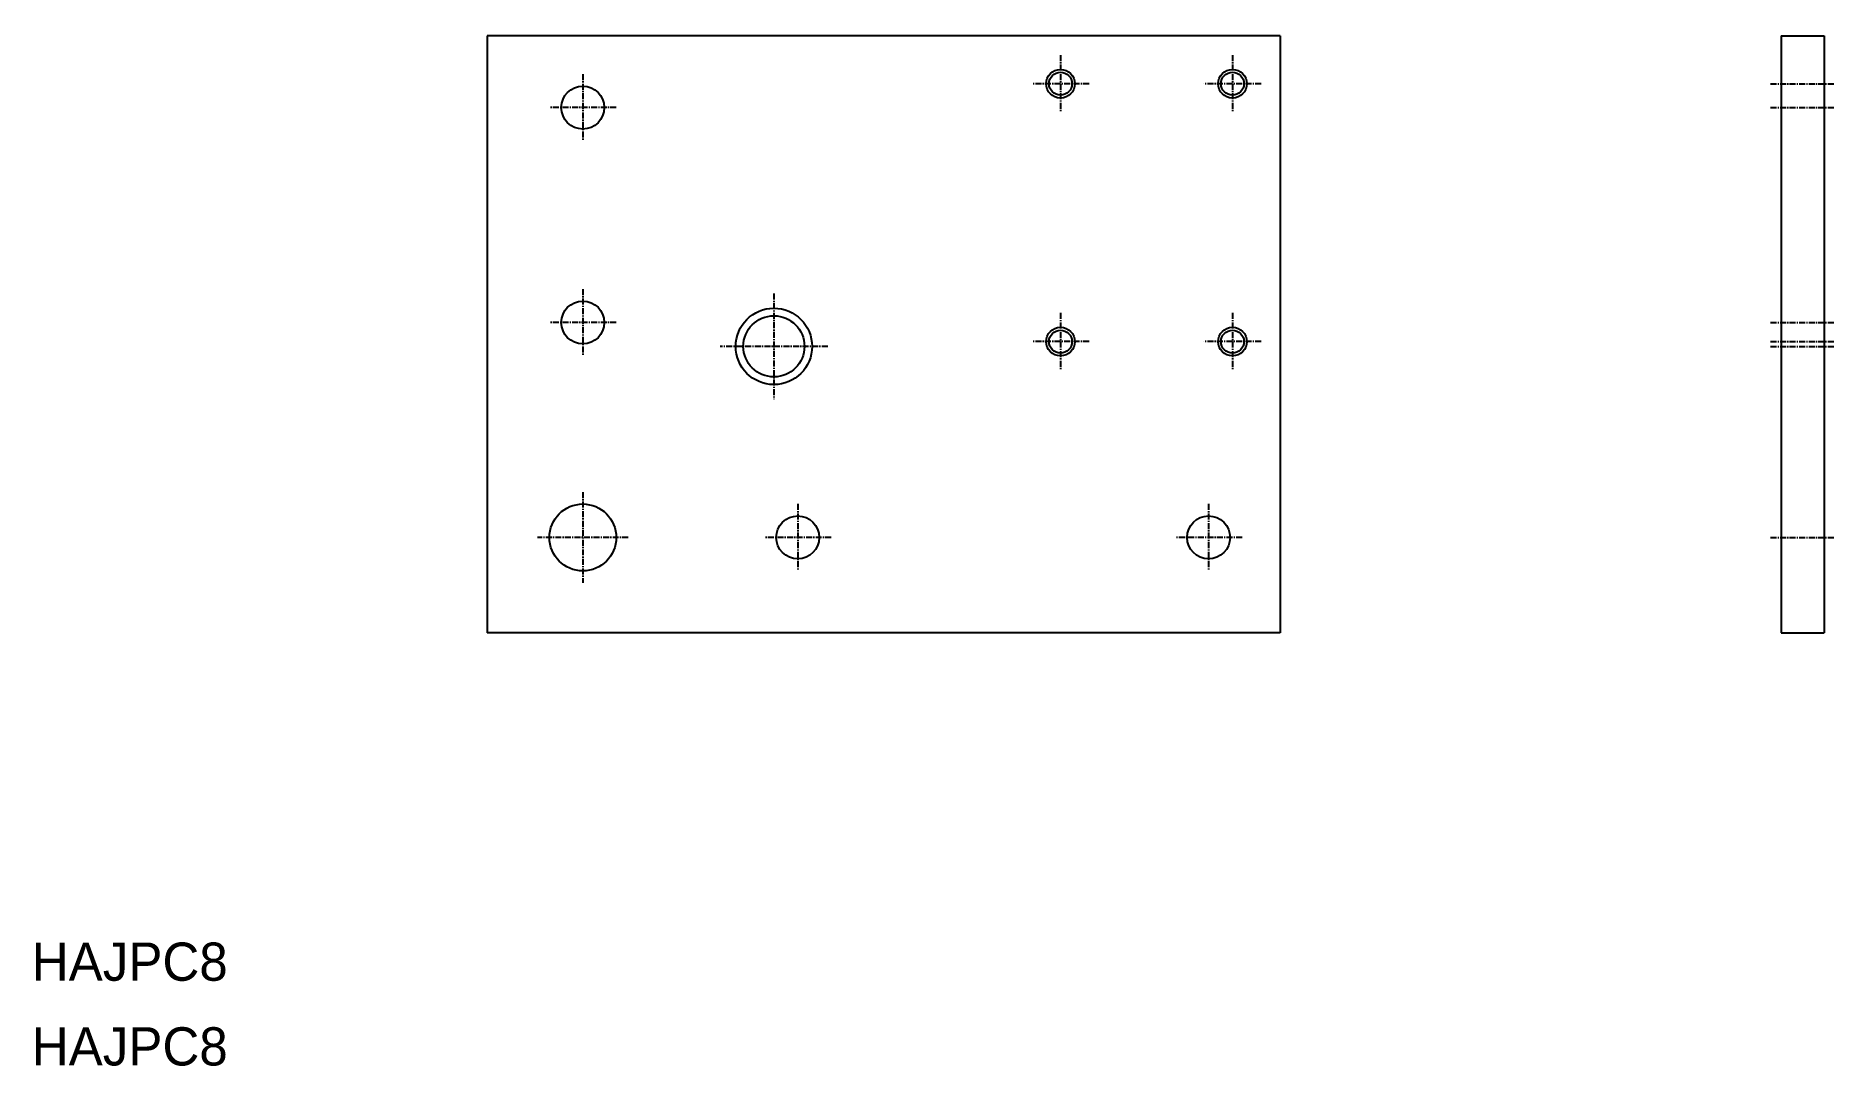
# Model space of a CAD drawing. Extents: x 1 to 377, y 0 to 216.
import ezdxf

# ---------------------------------------------------------------- set-up
doc = ezdxf.new("R2010")
doc.units = 0
doc.linetypes.add('CENTER', pattern=[2, 1.25, -0.25, 0.25, -0.25])
doc.layers.get('0').update_dxf_attribs({"linetype": 'CONTINUOUS'})
doc.layers.add('CENTER', color=1, linetype='CENTER')

msp = doc.modelspace()

# ---------------------------------------------------------------- linework, layer by layer
at = {"color": 7, "linetype": 'CONTINUOUS'}
for p, q in [((261.35, 215.57), (95.35, 215.57)), ((95.35, 215.57), (95.35, 90.57)), ((178.35, 215.57), (178.35, 215.57)), ((219.85, 215.57), (219.85, 215.57)), ((261.35, 215.57), (261.35, 90.57)), ((366.23, 215.57), (366.23, 90.57)), ((366.23, 215.57), (375.23, 215.57)), ((375.23, 215.57), (375.23, 90.57)), ((261.35, 90.57), (95.35, 90.57)), ((366.23, 90.57), (375.23, 90.57))]:
    msp.add_line(p, q, dxfattribs=at)
at = {"color": 3, "linetype": 'CONTINUOUS'}
for centre, radius in [((215.35, 205.57), 3), ((251.35, 205.57), 3), ((155.35, 150.57), 8), ((215.35, 151.57), 3), ((251.35, 151.57), 3)]:
    msp.add_circle(centre, radius, dxfattribs=at)
at = {"color": 7, "linetype": 'CONTINUOUS'}
for centre, radius in [((215.35, 205.57), 2.4), ((251.35, 205.57), 2.4), ((115.35, 200.57), 4.5), ((115.35, 155.57), 4.5), ((155.35, 150.57), 6.4), ((215.35, 151.57), 2.4), ((251.35, 151.57), 2.4), ((115.35, 110.57), 7), ((160.35, 110.57), 4.5), ((246.35, 110.57), 4.5)]:
    msp.add_circle(centre, radius, dxfattribs=at)
at = {"layer": 'CENTER', "color": 1, "linetype": 'CENTER'}
for p, q in [((215.35, 211.57), (215.35, 199.57)), ((251.35, 211.57), (251.35, 199.57)), ((115.35, 207.57), (115.35, 193.57)), ((221.35, 205.57), (209.35, 205.57)), ((257.35, 205.57), (245.35, 205.57)), ((363.98, 205.57), (377.48, 205.57)), ((122.35, 200.57), (108.35, 200.57)), ((363.98, 200.57), (377.48, 200.57)), ((115.35, 162.57), (115.35, 148.57)), ((155.35, 161.61), (155.35, 139.53)), ((122.35, 155.57), (108.35, 155.57)), ((215.35, 157.57), (215.35, 145.57)), ((251.35, 157.57), (251.35, 145.57)), ((363.98, 155.57), (377.48, 155.57)), ((221.35, 151.57), (209.35, 151.57)), ((257.35, 151.57), (245.35, 151.57)), ((363.98, 151.57), (377.48, 151.57)), ((166.61, 150.57), (144.08, 150.57)), ((363.98, 150.57), (377.48, 150.57)), ((115.35, 120.07), (115.35, 101.07)), ((160.35, 117.57), (160.35, 103.57)), ((246.35, 117.57), (246.35, 103.57)), ((124.85, 110.57), (105.85, 110.57)), ((167.35, 110.57), (153.35, 110.57)), ((253.35, 110.57), (239.35, 110.57)), ((363.98, 110.57), (377.48, 110.57))]:
    msp.add_line(p, q, dxfattribs=at)

# ---------------------------------------------------------------- texts
at = {"color": 7, "linetype": 'CONTINUOUS'}
for p in [(0, 17.74), (0, 0)]:
    msp.add_text('HAJPC8', height=8, dxfattribs=at).set_placement(p)

doc.saveas('drawing.dxf')
